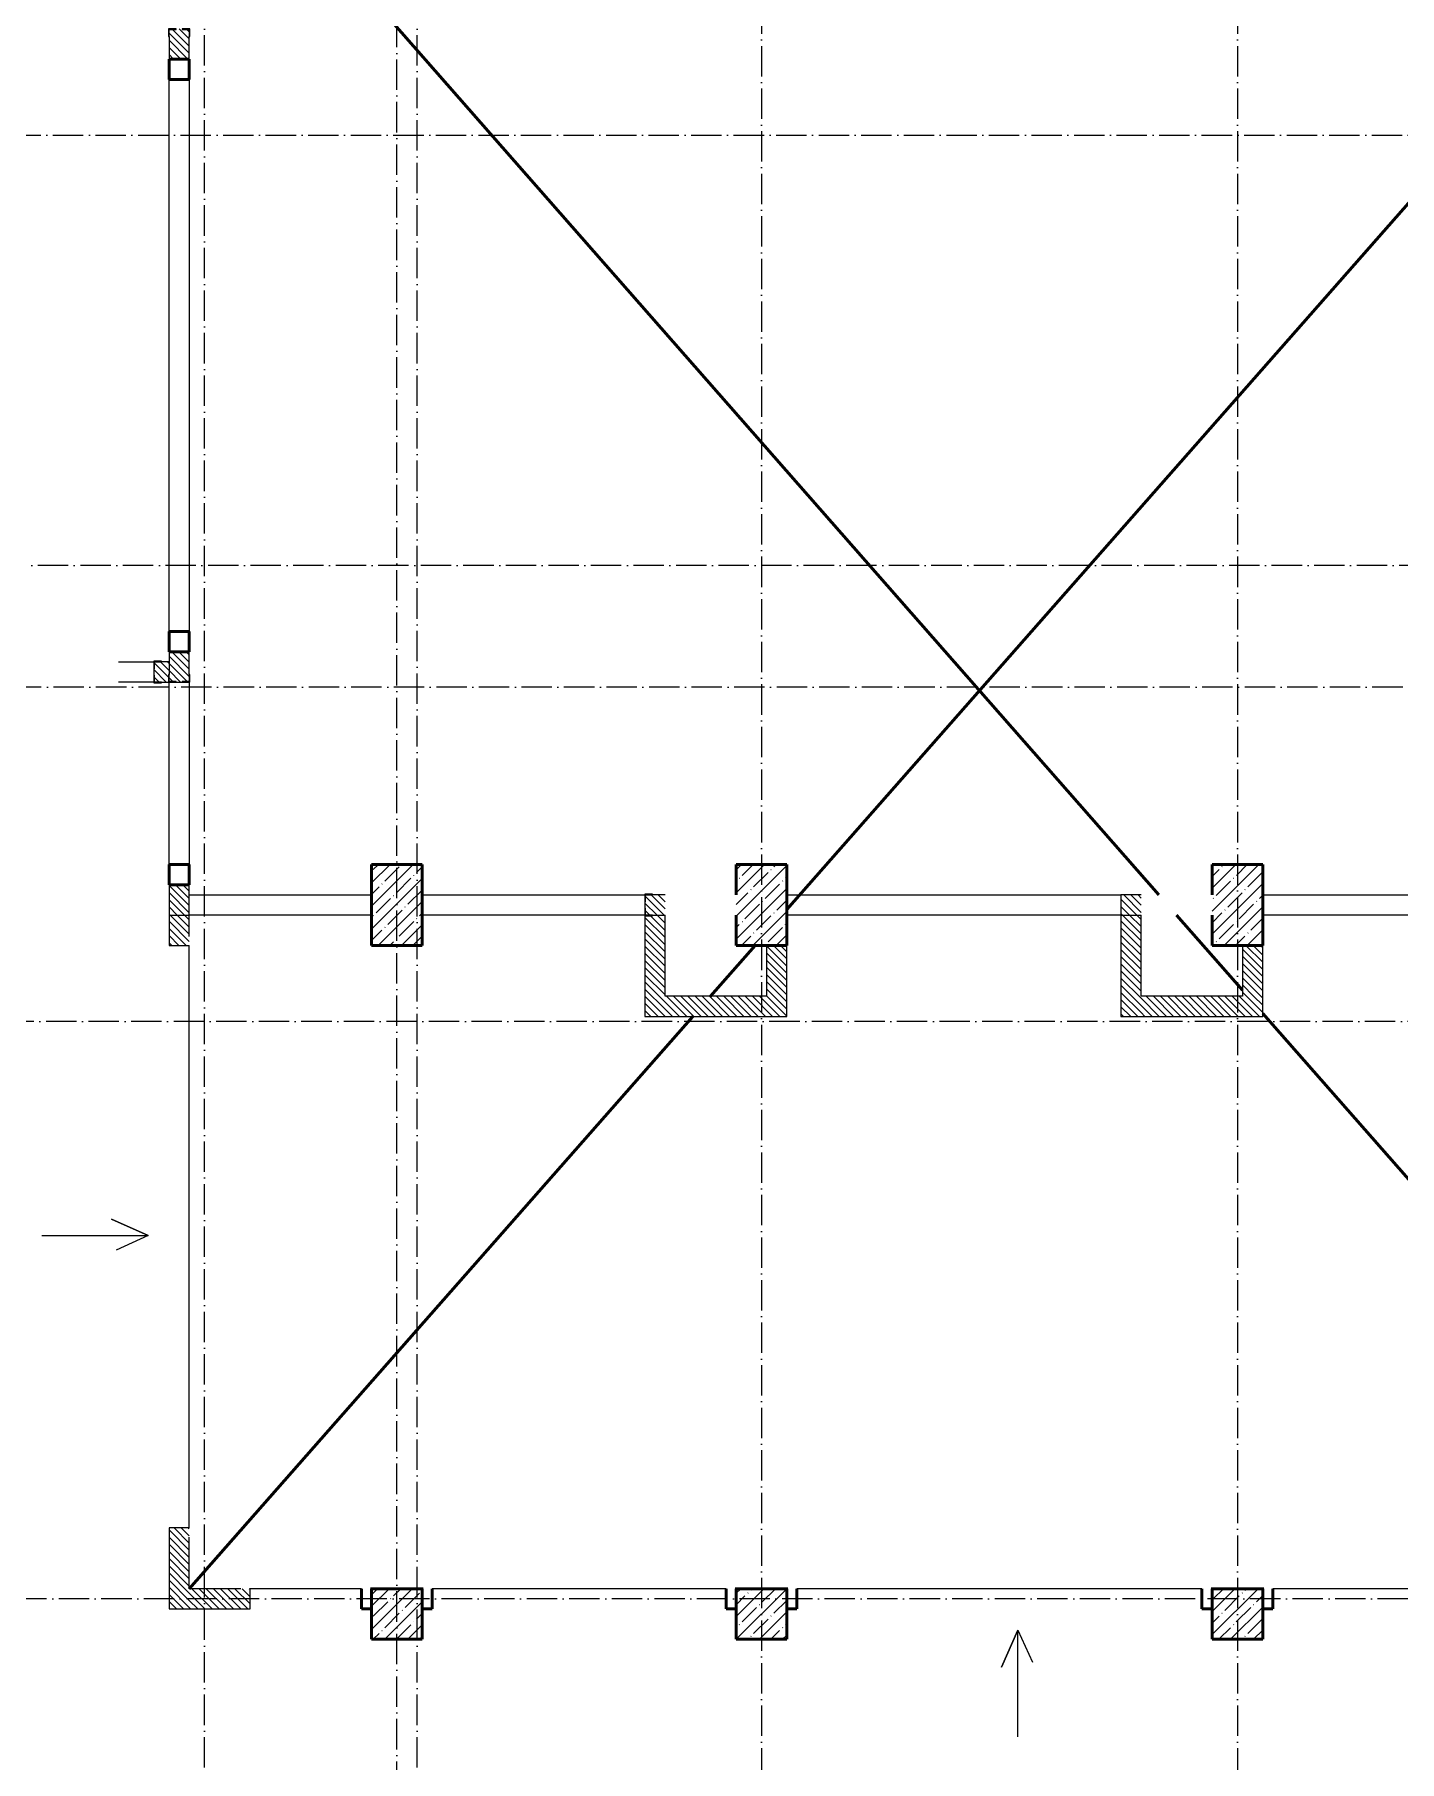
# Model space of a CAD drawing. Header units: millimetres. Extents: x -401725 to 250493, y 305116 to 802890.
# Drawn here: x 148501 to 161979, y 524991 to 542040 of the extents above; entities that cross this region are included whole.
import ezdxf

# ---------------------------------------------------------------- set-up
doc = ezdxf.new("R2010")
doc.units = ezdxf.units.MM
doc.linetypes.add('50_200_ШТРИХ_1Т_ш5_п1_п1_', pattern=[700, 500, -100, 0, -100])
for name, color, linetype, lineweight in [('A-DETL-____-OTLN-1', 7, 'Continuous', 50), ('A-FLOR-____-OTLN', 7, 'Continuous', 9), ('A-GENM-____-MCUT', 7, 'Continuous', 25), ('A-GENM-____-OTLN-1', 7, 'Continuous', 25), ('A-WALL-____-MCUT', 7, 'Continuous', 13), ('A-WALL-____-PATT-1', 7, 'Continuous', 9), ('I-WALL-____-OTLN', 7, 'Continuous', 9), ('S-COLS-____-MCUT', 7, 'Continuous', 50), ('S-COLS-____-OTLN', 7, 'Continuous', 9), ('S-GRID-____-OTLN-1', 7, '50_200_ШТРИХ_1Т_ш5_п1_п1_', 9)]:
    doc.layers.add(name, color=color, linetype=linetype, lineweight=lineweight)
pattern_1 = [(135, (142429.057, 459015.94), (-35.35534, -35.35534), [])]

# ---------------------------------------------------------------- blocks, each defined once
blk = doc.blocks.new('BSC_Колонна _Прямоугольная - 500х800-V10-АР1_План отверстий 3 этажа в осях 1-64_Ю-ЯЯ')
at = {"layer": 'S-COLS-____-OTLN'}
h = blk.add_hatch(dxfattribs=at)
h.set_pattern_fill('FP_14', color=256, style=0, pattern_type=2)
h.set_pattern_definition([(45, (-9650, -74431.04), (-114.04925, 114.04925), []), (45, (-9535.95, -74431.04), (-114.04925, 114.04925), [201.613, -40.323, 3.353, -36.97])])
h.paths.add_polyline_path([(-250, -400), (250, -400), (250, 400), (-250, 400)], flags=0)
at = {"layer": 'S-COLS-____-MCUT'}
for p, q in [((250, 400), (-250, 400)), ((-250, 400), (-250, -400)), ((250, -400), (250, 400)), ((-250, -400), (250, -400))]:
    blk.add_line(p, q, dxfattribs=at)
blk = doc.blocks.new('BSC_Колонна _Прямоугольная - 500х500-25976076-АР1_План отверстий 3 этажа в осях 1-64_Ю-ЯЯ')
at = {"layer": 'S-COLS-____-OTLN'}
h = blk.add_hatch(dxfattribs=at)
h.set_pattern_fill('FP_15', color=256, style=0, pattern_type=2)
h.set_pattern_definition([(45, (-9650, -67431.04), (-114.04925, 114.04925), []), (45, (-9535.95, -67431.04), (-114.04925, 114.04925), [201.613, -40.323, 3.353, -36.97])])
h.paths.add_polyline_path([(-250, -250), (250, -250), (250, 250), (-250, 250)], flags=0)
at = {"layer": 'S-COLS-____-MCUT'}
for p, q in [((250, 250), (-250, 250)), ((-250, 250), (-250, -250)), ((250, -250), (250, 250)), ((-250, -250), (250, -250))]:
    blk.add_line(p, q, dxfattribs=at)
blk = doc.blocks.new('BSC_Колонна _Прямоугольная - 500х500-V11-АР1_План отверстий 3 этажа в осях 1-64_Ю-ЯЯ')
at = {"layer": 'S-COLS-____-OTLN'}
h = blk.add_hatch(dxfattribs=at)
h.set_pattern_fill('FP_17', color=256, style=0, pattern_type=2)
h.set_pattern_definition([(45, (-13250, -67431.04), (-114.04925, 114.04925), []), (45, (-13135.95, -67431.04), (-114.04925, 114.04925), [201.613, -40.323, 3.353, -36.97])])
h.paths.add_polyline_path([(-250, -250), (250, -250), (250, 250), (-250, 250)], flags=0)
at = {"layer": 'S-COLS-____-MCUT'}
for p, q in [((250, 250), (-250, 250)), ((-250, 250), (-250, -250)), ((250, -250), (250, 250)), ((-250, -250), (250, -250))]:
    blk.add_line(p, q, dxfattribs=at)
blk = doc.blocks.new('BSC_Колонна _Прямоугольная - 500х800-V66-АР1_План отверстий 3 этажа в осях 1-64_Ю-ЯЯ')
at = {"layer": 'S-COLS-____-OTLN'}
h = blk.add_hatch(dxfattribs=at)
h.set_pattern_fill('FP_74', color=256, style=0, pattern_type=2)
h.set_pattern_definition([(45, (-13250, -74431.04), (-114.04925, 114.04925), []), (45, (-13135.95, -74431.04), (-114.04925, 114.04925), [201.613, -40.323, 3.353, -36.97])])
h.paths.add_polyline_path([(-250, -400), (250, -400), (250, 400), (-250, 400), (-250, -100)], flags=0)
at = {"layer": 'S-COLS-____-MCUT'}
for p, q in [((250, 400), (-250, 400)), ((-250, 400), (-250, 100)), ((250, -400), (250, 400)), ((-250, -100), (-250, -400)), ((-250, -400), (250, -400))]:
    blk.add_line(p, q, dxfattribs=at)
blk = doc.blocks.new('BSC_Колонна _Прямоугольная - 500х800-V67-АР1_План отверстий 3 этажа в осях 1-64_Ю-ЯЯ')
at = {"layer": 'S-COLS-____-OTLN'}
h = blk.add_hatch(dxfattribs=at)
h.set_pattern_fill('FP_75', color=256, style=0, pattern_type=2)
h.set_pattern_definition([(45, (-17950, -74431.04), (-114.04925, 114.04925), []), (45, (-17835.95, -74431.04), (-114.04925, 114.04925), [201.613, -40.323, 3.353, -36.97])])
h.paths.add_polyline_path([(-250, -400), (250, -400), (250, 400), (-250, 400), (-250, -100)], flags=0)
at = {"layer": 'S-COLS-____-MCUT'}
for p, q in [((250, 400), (-250, 400)), ((-250, 400), (-250, 100)), ((250, -400), (250, 400)), ((-250, -100), (-250, -400)), ((-250, -400), (250, -400))]:
    blk.add_line(p, q, dxfattribs=at)
blk = doc.blocks.new('BSC_Колонна _Прямоугольная - 500х500-V71-АР1_План отверстий 3 этажа в осях 1-64_Ю-ЯЯ')
at = {"layer": 'S-COLS-____-OTLN'}
h = blk.add_hatch(dxfattribs=at)
h.set_pattern_fill('FP_80', color=256, style=0, pattern_type=2)
h.set_pattern_definition([(45, (-17950, -67431.04), (-114.04925, 114.04925), []), (45, (-17835.95, -67431.04), (-114.04925, 114.04925), [201.613, -40.323, 3.353, -36.97])])
h.paths.add_polyline_path([(-250, -250), (250, -250), (250, 250), (-250, 250)], flags=0)
at = {"layer": 'S-COLS-____-MCUT'}
for p, q in [((250, 250), (-250, 250)), ((-250, 250), (-250, -250)), ((250, -250), (250, 250)), ((-250, -250), (250, -250))]:
    blk.add_line(p, q, dxfattribs=at)
blk = doc.blocks.new('Фахверк_СКБ_Уголок - 200_3550_зеркало-28264001-АР1_План отверстий 3 этажа в осях 1-64_Ю-ЯЯ')
at = {"layer": 'A-GENM-____-MCUT'}
for p, q in [((200, 156), (125, 156)), ((125, 156), (125, 81)), ((125, 81), (131, 81)), ((131, 19), (125, 19)), ((125, 19), (125, -56)), ((131, 81), (131, 150)), ((131, 150), (200, 150)), ((131, -50), (131, 19)), ((200, 150), (200, 156)), ((125, -56), (200, -56)), ((200, -50), (131, -50)), ((200, -56), (200, -50))]:
    blk.add_line(p, q, dxfattribs=at)
blk = doc.blocks.new('BSC_Колонна _Прямоугольная1 - 200х100 _металл_-31488033-АР1_План отверстий 3 этажа в осях 1-64_Ю-ЯЯ')
at = {"layer": 'S-COLS-____-MCUT'}
for p, q in [((100, 50), (-100, 50)), ((-100, 50), (-100, 40)), ((100, -50), (100, 50)), ((-100, -50), (100, -50))]:
    blk.add_line(p, q, dxfattribs=at)
blk = doc.blocks.new('BSC_Колонна _Прямоугольная1 - 200х100 _металл_-V209-АР1_План отверстий 3 этажа в осях 1-64_Ю-ЯЯ')
at = {"layer": 'S-COLS-____-MCUT'}
for p, q in [((100, 50), (-100, 50)), ((100, -50), (100, 50)), ((-100, -40), (-100, -50)), ((-100, -50), (100, -50))]:
    blk.add_line(p, q, dxfattribs=at)
blk = doc.blocks.new('BSC_Колонна _Прямоугольная1 - 200х200 _металл_-35216022-АР1_План отверстий 3 этажа в осях 1-64_Ю-ЯЯ')
at = {"layer": 'S-COLS-____-MCUT'}
for p, q in [((100, 100), (-100, 100)), ((-100, 100), (-100, -100)), ((100, -100), (100, 100)), ((-100, -100), (100, -100))]:
    blk.add_line(p, q, dxfattribs=at)
blk = doc.blocks.new('Фахверк_СКБ_Уголок - 200_3550-28267367-АР1_План отверстий 3 этажа в осях 1-64_Ю-ЯЯ')
at = {"layer": 'A-GENM-____-MCUT'}
for p, q in [((200, 156), (125, 156)), ((125, 156), (125, 81)), ((125, 81), (131, 81)), ((131, 19), (125, 19)), ((125, 19), (125, -56)), ((131, 81), (131, 150)), ((131, 150), (200, 150)), ((131, -50), (131, 19)), ((200, 150), (200, 156)), ((125, -56), (200, -56)), ((200, -50), (131, -50)), ((200, -56), (200, -50))]:
    blk.add_line(p, q, dxfattribs=at)
blk = doc.blocks.new('Фахверк_СКБ_Уголок - 200_3960-28268576-АР1_План отверстий 3 этажа в осях 1-64_Ю-ЯЯ')
at = {"layer": 'A-GENM-____-MCUT'}
for p, q in [((200, 156), (125, 156)), ((125, 156), (125, 81)), ((125, 81), (131, 81)), ((131, 19), (125, 19)), ((125, 19), (125, -56)), ((131, 81), (131, 150)), ((131, 150), (200, 150)), ((131, -50), (131, 19)), ((200, 150), (200, 156)), ((125, -56), (200, -56)), ((200, -50), (131, -50)), ((200, -56), (200, -50))]:
    blk.add_line(p, q, dxfattribs=at)

msp = doc.modelspace()

# ---------------------------------------------------------------- hatches: boundary and pattern name
at = {"layer": 'A-WALL-____-PATT-1'}
h = msp.add_hatch(dxfattribs=at)
h.set_pattern_fill('FP_9', color=256, style=0, pattern_type=2)
h.set_pattern_definition(pattern_1)
h.paths.add_polyline_path([(150029.0567, 541796.983), (150029.0567, 542090.983), (149960.0567, 542090.983), (149960.0567, 542096.983), (149898.0567, 542096.983), (149898.0567, 542090.983), (149829.0567, 542090.983), (149829.0567, 541796.983)], flags=0)
h = msp.add_hatch(dxfattribs=at)
h.set_pattern_fill('FP_9', color=256, style=0, pattern_type=2)
h.set_pattern_definition(pattern_1)
h.paths.add_polyline_path([(149960.0567, 535646.983), (149960.0567, 535652.983), (150029.0567, 535652.983), (150029.0567, 535946.983), (149829.0567, 535946.983), (149829.0567, 535652.983), (149898.0567, 535652.983), (149898.0567, 535646.983)], flags=0)
h = msp.add_hatch(dxfattribs=at)
h.set_pattern_fill('FP_9', color=256, style=0, pattern_type=2)
h.set_pattern_definition(pattern_1)
h.paths.add_polyline_path([(149823.0567, 535646.983), (149823.0567, 535721.983), (149829.0567, 535721.983), (149829.0567, 535846.983), (149685.0567, 535846.983), (149685.0567, 535777.983), (149679.0567, 535777.983), (149679.0567, 535715.983), (149685.0567, 535715.983), (149685.0567, 535646.983), (149754.0567, 535646.983)], flags=0)
h = msp.add_hatch(dxfattribs=at)
h.set_pattern_fill('FP_9', color=256, style=0, pattern_type=2)
h.set_pattern_definition(pattern_1)
h.paths.add_polyline_path([(150029.0567, 533346.983), (150029.0567, 533646.983), (149829.0567, 533646.983), (149829.0567, 533346.983)], flags=0)
h = msp.add_hatch(dxfattribs=at)
h.set_pattern_fill('FP_9', color=256, style=0, pattern_type=2)
h.set_pattern_definition(pattern_1)
h.paths.add_polyline_path([(154535.0567, 533346.983), (154729.0567, 533346.983), (154729.0567, 533546.983), (154535.0567, 533546.983), (154535.0567, 533477.983), (154529.0567, 533477.983), (154529.0567, 533415.983), (154535.0567, 533415.983)], flags=0)
h = msp.add_hatch(dxfattribs=at)
h.set_pattern_fill('FP_9', color=256, style=0, pattern_type=2)
h.set_pattern_definition(pattern_1)
h.paths.add_polyline_path([(159429.0567, 533346.983), (159429.0567, 533546.983), (159229.0567, 533546.983), (159229.0567, 533346.983)], flags=0)
h = msp.add_hatch(dxfattribs=at)
h.set_pattern_fill('FP_9', color=256, style=0, pattern_type=2)
h.set_pattern_definition(pattern_1)
h.paths.add_polyline_path([(150029.0567, 526496.983), (150029.0567, 527296.983), (149829.0567, 527296.983), (149829.0567, 526496.983)], flags=0)
h.paths.add_polyline_path([(150029.0567, 533046.983), (150029.0567, 533346.983), (149829.0567, 533346.983), (149829.0567, 533046.983)], flags=0)
h = msp.add_hatch(dxfattribs=at)
h.set_pattern_fill('FP_9', color=256, style=0, pattern_type=2)
h.set_pattern_definition(pattern_1)
h.paths.add_polyline_path([(154529.0567, 532346.983), (154729.0567, 532346.983), (154729.0567, 533346.983), (154604.0567, 533346.983), (154604.0567, 533340.983), (154529.0567, 533340.983), (154529.0567, 532384.2449)], flags=0)
h = msp.add_hatch(dxfattribs=at)
h.set_pattern_fill('FP_9', color=256, style=0, pattern_type=2)
h.set_pattern_definition(pattern_1)
h.paths.add_polyline_path([(159429.0567, 532346.983), (159429.0567, 533346.983), (159229.0567, 533346.983), (159229.0567, 532346.983)], flags=0)
h = msp.add_hatch(dxfattribs=at)
h.set_pattern_fill('FP_9', color=256, style=0, pattern_type=2)
h.set_pattern_definition(pattern_1)
h.paths.add_polyline_path([(155929.0567, 532546.983), (155929.0567, 533046.983), (155729.0567, 533046.983), (155729.0567, 532546.983)], flags=0)
h = msp.add_hatch(dxfattribs=at)
h.set_pattern_fill('FP_9', color=256, style=0, pattern_type=2)
h.set_pattern_definition(pattern_1)
h.paths.add_polyline_path([(160629.0567, 532546.983), (160629.0567, 533046.983), (160429.0567, 533046.983), (160429.0567, 532546.983)], flags=0)
h = msp.add_hatch(dxfattribs=at)
h.set_pattern_fill('FP_9', color=256, style=0, pattern_type=2)
h.set_pattern_definition(pattern_1)
h.paths.add_polyline_path([(154729.0567, 532346.983), (155929.0567, 532346.983), (155929.0567, 532546.983), (154729.0567, 532546.983), (154729.0567, 532384.2449)], flags=0)
h = msp.add_hatch(dxfattribs=at)
h.set_pattern_fill('FP_9', color=256, style=0, pattern_type=2)
h.set_pattern_definition(pattern_1)
h.paths.add_polyline_path([(159429.0567, 532346.983), (160629.0567, 532346.983), (160629.0567, 532546.983), (159429.0567, 532546.983)], flags=0)
h = msp.add_hatch(dxfattribs=at)
h.set_pattern_fill('FP_9', color=256, style=0, pattern_type=2)
h.set_pattern_definition(pattern_1)
h.paths.add_polyline_path([(150539.0567, 526496.983), (150629.0567, 526496.983), (150629.0567, 526696.983), (150029.0567, 526696.983), (150029.0567, 526496.983)], flags=0)

# ---------------------------------------------------------------- linework, layer by layer
for points in [[(148573.1503, 530184.7274), (149624.7681, 530184.7274), (149260.6122, 530345.8365), (149624.7681, 530184.7274), (149308.498, 530040.0806)], [(158209.3124, 525235.2947), (158209.3124, 526286.9125), (158048.2034, 525922.7567), (158209.3124, 526286.9125), (158353.9593, 525970.6425)]]:
    msp.add_lwpolyline(points)
at = {"layer": 'A-DETL-____-OTLN-1'}
for p, q in [((150029.0567, 544446.983), (159601.2947, 533546.983)), ((155929.0567, 533401.5284), (162679.0567, 541071.983)), ((159776.9321, 533346.983), (160429.0567, 532604.4023)), ((155177.0567, 532546.983), (155617.0567, 533046.983)), ((150029.0567, 526696.983), (155001.0567, 532346.983)), ((160629.0567, 532376.6604), (165529.0567, 526796.983))]:
    msp.add_line(p, q, dxfattribs=at)
at = {"layer": 'A-FLOR-____-OTLN'}
for p, q in [((150029.0567, 527296.983), (150029.0567, 533046.983)), ((151729.0567, 526696.983), (150629.0567, 526696.983)), ((155329.0567, 526696.983), (152429.0567, 526696.983)), ((160029.0567, 526696.983), (156029.0567, 526696.983)), ((165429.0567, 526696.983), (160729.0567, 526696.983))]:
    msp.add_line(p, q, dxfattribs=at)
at = {"layer": 'A-WALL-____-MCUT'}
for p, q in [((149829.0567, 542021.983), (149829.0567, 541796.983)), ((150029.0567, 541796.983), (150029.0567, 542021.983)), ((149829.0567, 535946.983), (149829.0567, 535721.983)), ((150029.0567, 535721.983), (150029.0567, 535946.983)), ((149679.0567, 535777.983), (149679.0567, 535715.983)), ((149829.0567, 535846.983), (149754.0567, 535846.983)), ((149754.0567, 535646.983), (149823.0567, 535646.983)), ((149898.0567, 535646.983), (149960.0567, 535646.983)), ((149829.0567, 533646.983), (149829.0567, 533046.983)), ((150029.0567, 533136.983), (150029.0567, 533646.983)), ((154529.0567, 533477.983), (154529.0567, 533415.983)), ((154729.0567, 533546.983), (154604.0567, 533546.983)), ((159229.0567, 533546.983), (159229.0567, 532346.983)), ((159429.0567, 533546.983), (159229.0567, 533546.983)), ((149829.0567, 533346.983), (150029.0567, 533346.983)), ((154529.0567, 533340.983), (154529.0567, 532346.983)), ((154604.0567, 533346.983), (154729.0567, 533346.983)), ((154729.0567, 532546.983), (154729.0567, 533346.983)), ((159229.0567, 533346.983), (159429.0567, 533346.983)), ((159429.0567, 532546.983), (159429.0567, 533346.983)), ((149829.0567, 533046.983), (150029.0567, 533046.983)), ((155729.0567, 533046.983), (155729.0567, 532546.983)), ((155929.0567, 532346.983), (155929.0567, 533046.983)), ((160429.0567, 533046.983), (160429.0567, 532546.983)), ((160629.0567, 532346.983), (160629.0567, 533046.983)), ((155729.0567, 532546.983), (154729.0567, 532546.983)), ((160429.0567, 532546.983), (159429.0567, 532546.983)), ((154529.0567, 532346.983), (155929.0567, 532346.983)), ((159229.0567, 532346.983), (160629.0567, 532346.983)), ((149829.0567, 527296.983), (149829.0567, 526496.983)), ((150029.0567, 527296.983), (149829.0567, 527296.983)), ((150029.0567, 526696.983), (150029.0567, 527206.983)), ((150539.0567, 526696.983), (150029.0567, 526696.983)), ((150629.0567, 526496.983), (150629.0567, 526696.983)), ((149829.0567, 526496.983), (150629.0567, 526496.983))]:
    msp.add_line(p, q, dxfattribs=at)
at = {"layer": 'I-WALL-____-OTLN'}
for p, q in [((149829.0567, 536146.983), (149829.0567, 541596.983)), ((150029.0567, 541596.983), (150029.0567, 536146.983)), ((149329.0567, 535846.983), (149679.0567, 535846.983)), ((149679.0567, 535646.983), (149329.0567, 535646.983)), ((149829.0567, 533846.983), (149829.0567, 535646.983)), ((150029.0567, 535646.983), (150029.0567, 533846.983)), ((150029.0567, 533546.983), (151829.0567, 533546.983)), ((152329.0567, 533546.983), (154529.0567, 533546.983)), ((155929.0567, 533546.983), (159229.0567, 533546.983)), ((160629.0567, 533546.983), (165429.0567, 533546.983)), ((151829.0567, 533346.983), (150029.0567, 533346.983)), ((154529.0567, 533346.983), (152329.0567, 533346.983)), ((159229.0567, 533346.983), (155929.0567, 533346.983)), ((165429.0567, 533346.983), (160629.0567, 533346.983))]:
    msp.add_line(p, q, dxfattribs=at)
at = {"layer": 'S-GRID-____-OTLN-1', "color": 251, "ltscale": 0.6, "true_color": 0x636466}
for p, q in [((150179.0567, 511907.5288), (150179.0567, 549908.7924)), ((152079.0567, 512087.6381), (152079.0567, 549908.7924)), ((155679.0567, 549908.7924), (155679.0567, 511907.5288)), ((160379.0567, 549908.7924), (160379.0567, 511907.5288)), ((152279.0567, 511907.5288), (152279.0567, 549644.5424)), ((137760.2865, 541046.983), (246503.4633, 541046.983)), ((189583.6545, 536796.983), (137760.2865, 536796.983)), ((175034.0567, 535596.983), (137760.2865, 535596.983)), ((166979.0567, 532296.983), (137760.2865, 532296.983)), ((246503.4633, 526596.983), (137760.2865, 526596.983))]:
    msp.add_line(p, q, dxfattribs=at)

# ---------------------------------------------------------------- block references
at = {"layer": 'A-GENM-____-OTLN-1'}
for p, rotation in [((149879.0567, 542221.983), 269.9999999999999), ((149979.0567, 535521.983), 89.99999999999991)]:
    msp.add_blockref('Фахверк_СКБ_Уголок - 200_3960-28268576-АР1_План отверстий 3 этажа в осях 1-64_Ю-ЯЯ', p, dxfattribs=dict(at, rotation=rotation))
for name, p in [('Фахверк_СКБ_Уголок - 200_3550_зеркало-28264001-АР1_План отверстий 3 этажа в осях 1-64_Ю-ЯЯ', (149554.0567, 535696.983)), ('Фахверк_СКБ_Уголок - 200_3550-28267367-АР1_План отверстий 3 этажа в осях 1-64_Ю-ЯЯ', (154404.0567, 533396.983))]:
    msp.add_blockref(name, p, dxfattribs=at)
at = {"layer": 'S-COLS-____-OTLN', "rotation": 270.0000000000001}
for name, p in [('BSC_Колонна _Прямоугольная1 - 200х200 _металл_-35216022-АР1_План отверстий 3 этажа в осях 1-64_Ю-ЯЯ', (149929.0567, 541696.983)), ('BSC_Колонна _Прямоугольная1 - 200х200 _металл_-35216022-АР1_План отверстий 3 этажа в осях 1-64_Ю-ЯЯ', (149929.0567, 536046.983)), ('BSC_Колонна _Прямоугольная1 - 200х200 _металл_-35216022-АР1_План отверстий 3 этажа в осях 1-64_Ю-ЯЯ', (149929.0567, 533746.983)), ('BSC_Колонна _Прямоугольная1 - 200х100 _металл_-31488033-АР1_План отверстий 3 этажа в осях 1-64_Ю-ЯЯ', (151779.0567, 526596.983)), ('BSC_Колонна _Прямоугольная1 - 200х100 _металл_-V209-АР1_План отверстий 3 этажа в осях 1-64_Ю-ЯЯ', (152379.0567, 526596.983)), ('BSC_Колонна _Прямоугольная1 - 200х100 _металл_-31488033-АР1_План отверстий 3 этажа в осях 1-64_Ю-ЯЯ', (155379.0567, 526596.983)), ('BSC_Колонна _Прямоугольная1 - 200х100 _металл_-V209-АР1_План отверстий 3 этажа в осях 1-64_Ю-ЯЯ', (155979.0567, 526596.983)), ('BSC_Колонна _Прямоугольная1 - 200х100 _металл_-31488033-АР1_План отверстий 3 этажа в осях 1-64_Ю-ЯЯ', (160079.0567, 526596.983)), ('BSC_Колонна _Прямоугольная1 - 200х100 _металл_-V209-АР1_План отверстий 3 этажа в осях 1-64_Ю-ЯЯ', (160679.0567, 526596.983))]:
    msp.add_blockref(name, p, dxfattribs=at)
at = {"layer": 'S-COLS-____-OTLN'}
for name, p in [('BSC_Колонна _Прямоугольная - 500х800-V10-АР1_План отверстий 3 этажа в осях 1-64_Ю-ЯЯ', (152079.0567, 533446.983)), ('BSC_Колонна _Прямоугольная - 500х800-V66-АР1_План отверстий 3 этажа в осях 1-64_Ю-ЯЯ', (155679.0567, 533446.983)), ('BSC_Колонна _Прямоугольная - 500х800-V67-АР1_План отверстий 3 этажа в осях 1-64_Ю-ЯЯ', (160379.0567, 533446.983)), ('BSC_Колонна _Прямоугольная - 500х500-25976076-АР1_План отверстий 3 этажа в осях 1-64_Ю-ЯЯ', (152079.0567, 526446.983)), ('BSC_Колонна _Прямоугольная - 500х500-V11-АР1_План отверстий 3 этажа в осях 1-64_Ю-ЯЯ', (155679.0567, 526446.983)), ('BSC_Колонна _Прямоугольная - 500х500-V71-АР1_План отверстий 3 этажа в осях 1-64_Ю-ЯЯ', (160379.0567, 526446.983))]:
    msp.add_blockref(name, p, dxfattribs=at)

doc.saveas('drawing.dxf')
